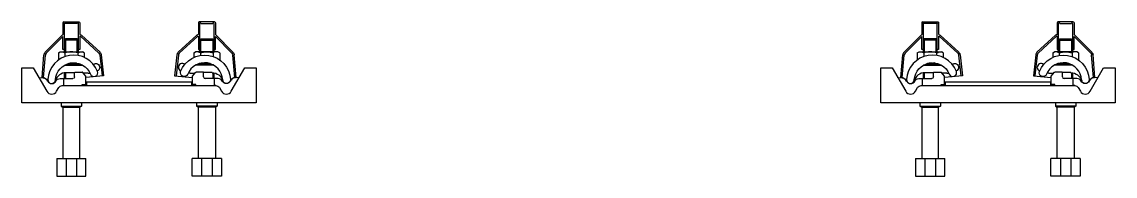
# Model space of a CAD drawing. Header units: metres. Extents: x -1 to 17, y -1 to 366.
# Drawn here: x -0.2 to 1.665, y 64.875 to 65.138 of the extents above; entities that cross this region are included whole.
import ezdxf

# ---------------------------------------------------------------- set-up
doc = ezdxf.new("R2010")
doc.units = ezdxf.units.M

# ---------------------------------------------------------------- blocks, each defined once
blk = doc.blocks.new('SSB_SSB-BEVESTIGING_KUNSTSTOFPLAAT_2-D')
for p, q in [((-0.1301, 0.1366), (-0.1301, 0.1165)), ((-0.1286, 0.1381), (-0.1026, 0.1381)), ((-0.1276, 0.1355), (-0.1276, 0.091)), ((-0.1056, 0.1356), (-0.1256, 0.1356)), ((-0.1036, 0.091), (-0.1036, 0.1356)), ((-0.1011, 0.1366), (-0.1011, 0.1165)), ((0.1011, 0.1366), (0.1011, 0.1165)), ((0.1286, 0.1381), (0.1026, 0.1381)), ((0.1036, 0.091), (0.1036, 0.1356)), ((0.1056, 0.1356), (0.1256, 0.1356)), ((0.1276, 0.1355), (0.1276, 0.091)), ((0.1301, 0.1366), (0.1301, 0.1165)), ((1.3352, 0.1366), (1.3352, 0.1165)), ((1.3367, 0.1381), (1.3627, 0.1381)), ((1.3377, 0.1355), (1.3377, 0.091)), ((1.3597, 0.1356), (1.3397, 0.1356)), ((1.3617, 0.091), (1.3617, 0.1356)), ((1.3642, 0.1366), (1.3642, 0.1165)), ((1.5663, 0.1366), (1.5663, 0.1165)), ((1.5938, 0.1381), (1.5678, 0.1381)), ((1.5688, 0.091), (1.5688, 0.1356)), ((1.5708, 0.1356), (1.5908, 0.1356)), ((1.5928, 0.1355), (1.5928, 0.091)), ((1.5953, 0.1366), (1.5953, 0.1165)), ((-0.1602, 0.0864), (-0.1301, 0.1165)), ((-0.1584, 0.0846), (-0.1301, 0.113)), ((-0.1301, 0.091), (-0.1301, 0.113)), ((-0.1011, 0.114), (-0.1011, 0.091)), ((-0.1002, 0.1136), (-0.0684, 0.0846)), ((-0.0984, 0.1154), (-0.0666, 0.0863)), ((0.0984, 0.1154), (0.0666, 0.0863)), ((0.1002, 0.1136), (0.0684, 0.0846)), ((0.1011, 0.114), (0.1011, 0.091)), ((0.1602, 0.0864), (0.1301, 0.1165)), ((0.1301, 0.091), (0.1301, 0.113)), ((0.1584, 0.0846), (0.1301, 0.113)), ((1.3051, 0.0864), (1.3352, 0.1165)), ((1.3068, 0.0846), (1.3352, 0.113)), ((1.3352, 0.091), (1.3352, 0.113)), ((1.3642, 0.114), (1.3642, 0.091)), ((1.3651, 0.1136), (1.3969, 0.0846)), ((1.3669, 0.1154), (1.3986, 0.0863)), ((1.5637, 0.1154), (1.5319, 0.0863)), ((1.5654, 0.1136), (1.5337, 0.0846)), ((1.5663, 0.114), (1.5663, 0.091)), ((1.6255, 0.0864), (1.5953, 0.1165)), ((1.5953, 0.091), (1.5953, 0.113)), ((1.6237, 0.0846), (1.5953, 0.113)), ((-0.1256, 0.1092), (-0.1276, 0.1072)), ((-0.1036, 0.1072), (-0.1276, 0.1072)), ((-0.1276, 0.1072), (-0.1276, 0.087)), ((-0.1056, 0.1092), (-0.1256, 0.1092)), ((-0.1256, 0.1092), (-0.1256, 0.087)), ((-0.1056, 0.087), (-0.1056, 0.1092)), ((-0.1036, 0.1072), (-0.1056, 0.1092)), ((-0.1036, 0.087), (-0.1036, 0.1072)), ((0.1036, 0.1072), (0.1056, 0.1092)), ((0.1036, 0.1072), (0.1276, 0.1072)), ((0.1036, 0.087), (0.1036, 0.1072)), ((0.1056, 0.1092), (0.1256, 0.1092)), ((0.1056, 0.087), (0.1056, 0.1092)), ((0.1256, 0.1092), (0.1276, 0.1072)), ((0.1256, 0.1092), (0.1256, 0.087)), ((0.1276, 0.1072), (0.1276, 0.087)), ((1.3397, 0.1092), (1.3377, 0.1072)), ((1.3617, 0.1072), (1.3377, 0.1072)), ((1.3377, 0.1072), (1.3377, 0.087)), ((1.3597, 0.1092), (1.3397, 0.1092)), ((1.3397, 0.1092), (1.3397, 0.087)), ((1.3597, 0.087), (1.3597, 0.1092)), ((1.3617, 0.1072), (1.3597, 0.1092)), ((1.3617, 0.087), (1.3617, 0.1072)), ((1.5688, 0.1072), (1.5708, 0.1092)), ((1.5688, 0.1072), (1.5928, 0.1072)), ((1.5688, 0.087), (1.5688, 0.1072)), ((1.5708, 0.1092), (1.5908, 0.1092)), ((1.5708, 0.087), (1.5708, 0.1092)), ((1.5908, 0.1092), (1.5928, 0.1072)), ((1.5908, 0.1092), (1.5908, 0.087)), ((1.5928, 0.1072), (1.5928, 0.087)), ((-0.1656, 0.0435), (-0.1624, 0.0817)), ((-0.1631, 0.0433), (-0.1599, 0.0815)), ((-0.1375, 0.0852), (-0.1346, 0.0868)), ((-0.1375, 0.0852), (-0.1375, 0.0732)), ((-0.1321, 0.087), (-0.0986, 0.087)), ((-0.1276, 0.091), (-0.1301, 0.091)), ((-0.1265, 0.0852), (-0.1265, 0.0789)), ((-0.1046, 0.0852), (-0.1046, 0.0809)), ((-0.1011, 0.091), (-0.1036, 0.091)), ((-0.0936, 0.0852), (-0.0965, 0.0868)), ((-0.0936, 0.0852), (-0.0936, 0.0775)), ((-0.067, 0.0816), (-0.0631, 0.0462)), ((-0.0645, 0.0818), (-0.0606, 0.0464)), ((0.0645, 0.0818), (0.0606, 0.0464)), ((0.067, 0.0816), (0.0631, 0.0462)), ((0.0936, 0.0852), (0.0965, 0.0868)), ((0.0936, 0.0852), (0.0936, 0.0775)), ((0.1321, 0.087), (0.0986, 0.087)), ((0.1011, 0.091), (0.1036, 0.091)), ((0.1046, 0.0852), (0.1046, 0.0809)), ((0.1265, 0.0852), (0.1265, 0.0789)), ((0.1276, 0.091), (0.1301, 0.091)), ((0.1375, 0.0852), (0.1346, 0.0868)), ((0.1375, 0.0852), (0.1375, 0.0732)), ((0.1631, 0.0433), (0.1599, 0.0815)), ((0.1656, 0.0435), (0.1624, 0.0817)), ((1.2997, 0.0435), (1.3029, 0.0817)), ((1.3022, 0.0433), (1.3054, 0.0815)), ((1.3278, 0.0852), (1.3307, 0.0868)), ((1.3278, 0.0852), (1.3278, 0.0732)), ((1.3332, 0.087), (1.3666, 0.087)), ((1.3377, 0.091), (1.3352, 0.091)), ((1.3388, 0.0852), (1.3388, 0.0789)), ((1.3607, 0.0852), (1.3607, 0.0809)), ((1.3642, 0.091), (1.3617, 0.091)), ((1.3717, 0.0852), (1.3688, 0.0868)), ((1.3717, 0.0852), (1.3717, 0.0775)), ((1.3983, 0.0816), (1.4022, 0.0462)), ((1.4008, 0.0818), (1.4047, 0.0464)), ((1.5298, 0.0818), (1.5259, 0.0464)), ((1.5323, 0.0816), (1.5284, 0.0462)), ((1.5589, 0.0852), (1.5618, 0.0868)), ((1.5589, 0.0852), (1.5589, 0.0775)), ((1.5974, 0.087), (1.5639, 0.087)), ((1.5663, 0.091), (1.5688, 0.091)), ((1.5699, 0.0852), (1.5699, 0.0809)), ((1.5918, 0.0852), (1.5918, 0.0789)), ((1.5928, 0.091), (1.5953, 0.091)), ((1.6028, 0.0852), (1.5999, 0.0868)), ((1.6028, 0.0852), (1.6028, 0.0732)), ((1.6284, 0.0433), (1.6252, 0.0815)), ((1.6309, 0.0435), (1.6277, 0.0817)), ((-0.2, 0), (-0.2, 0.06)), ((-0.2, 0.06), (-0.1805, 0.06)), ((-0.1805, 0.06), (-0.1572, 0.0198)), ((-0.1268, 0.0646), (-0.0967, 0.0646)), ((-0.121, 0.067), (-0.1025, 0.067)), ((0.1268, 0.0646), (0.0967, 0.0646)), ((0.121, 0.067), (0.1025, 0.067)), ((0.1572, 0.0198), (0.1805, 0.06)), ((0.1805, 0.06), (0.2, 0.06)), ((0.2, 0.06), (0.2, 0)), ((1.2653, 0), (1.2653, 0.06)), ((1.2653, 0.06), (1.2848, 0.06)), ((1.2848, 0.06), (1.3081, 0.0198)), ((1.3385, 0.0646), (1.3686, 0.0646)), ((1.3442, 0.067), (1.3628, 0.067)), ((1.5921, 0.0646), (1.562, 0.0646)), ((1.5863, 0.067), (1.5678, 0.067)), ((1.6225, 0.0198), (1.6457, 0.06)), ((1.6457, 0.06), (1.6653, 0.06)), ((1.6653, 0.06), (1.6653, 0)), ((-0.17, 0.0434), (-0.1634, 0.043)), ((-0.1645, 0.0435), (-0.1656, 0.0435)), ((-0.1559, 0.0369), (-0.1571, 0.039)), ((-0.1349, 0.0415), (-0.113, 0.0415)), ((-0.1285, 0.0295), (-0.1285, 0.0415)), ((-0.1285, 0.0295), (-0.1285, 0.0415)), ((-0.1276, 0.0513), (-0.1276, 0.0415)), ((-0.1256, 0.0515), (-0.1256, 0.0415)), ((-0.11, 0.0445), (-0.11, 0.0515)), ((-0.109, 0.0525), (-0.0971, 0.0525)), ((-0.0911, 0.0456), (-0.0967, 0.0523)), ((-0.0606, 0.0464), (-0.091, 0.0434)), ((-0.091, 0.0315), (-0.091, 0.0453)), ((0.0606, 0.0464), (0.091, 0.0434)), ((0.091, 0.0315), (0.091, 0.0453)), ((0.0911, 0.0456), (0.0967, 0.0523)), ((0.109, 0.0525), (0.0971, 0.0525)), ((0.11, 0.0445), (0.11, 0.0515)), ((0.1349, 0.0415), (0.113, 0.0415)), ((0.1256, 0.0515), (0.1256, 0.0415)), ((0.1276, 0.0513), (0.1276, 0.0415)), ((0.1285, 0.0295), (0.1285, 0.0415)), ((0.1285, 0.0295), (0.1285, 0.0415)), ((0.1559, 0.0369), (0.1571, 0.039)), ((0.17, 0.0434), (0.1634, 0.043)), ((0.1645, 0.0435), (0.1656, 0.0435)), ((1.2953, 0.0434), (1.3019, 0.043)), ((1.3008, 0.0435), (1.2997, 0.0435)), ((1.3094, 0.0369), (1.3082, 0.039)), ((1.3304, 0.0415), (1.3523, 0.0415)), ((1.3368, 0.0295), (1.3368, 0.0415)), ((1.3368, 0.0295), (1.3368, 0.0415)), ((1.3377, 0.0513), (1.3377, 0.0415)), ((1.3397, 0.0515), (1.3397, 0.0415)), ((1.3553, 0.0445), (1.3553, 0.0515)), ((1.3563, 0.0525), (1.3682, 0.0525)), ((1.3742, 0.0456), (1.3686, 0.0523)), ((1.4047, 0.0464), (1.3743, 0.0434)), ((1.3743, 0.0315), (1.3743, 0.0453)), ((1.5259, 0.0464), (1.5563, 0.0434)), ((1.5563, 0.0315), (1.5563, 0.0453)), ((1.5564, 0.0456), (1.562, 0.0523)), ((1.5743, 0.0525), (1.5624, 0.0525)), ((1.5753, 0.0445), (1.5753, 0.0515)), ((1.6002, 0.0415), (1.5783, 0.0415)), ((1.5908, 0.0515), (1.5908, 0.0415)), ((1.5928, 0.0513), (1.5928, 0.0415)), ((1.5938, 0.0295), (1.5938, 0.0415)), ((1.5938, 0.0295), (1.5938, 0.0415)), ((1.6211, 0.0369), (1.6224, 0.039)), ((1.6353, 0.0434), (1.6287, 0.043)), ((1.6298, 0.0435), (1.6309, 0.0435)), ((-0.1408, 0.0198), (-0.1372, 0.026)), ((-0.1311, 0.0295), (0.1311, 0.0295)), ((-0.1311, 0.0295), (-0.1285, 0.0295)), ((-0.097, 0.0315), (-0.091, 0.0315)), ((-0.097, 0.0295), (-0.097, 0.0315)), ((0.097, 0.0315), (0.091, 0.0315)), ((0.097, 0.0295), (0.097, 0.0315)), ((0.1311, 0.0295), (0.1285, 0.0295)), ((0.1372, 0.026), (0.1408, 0.0198)), ((1.3245, 0.0198), (1.3281, 0.026)), ((1.3342, 0.0295), (1.5964, 0.0295)), ((1.3342, 0.0295), (1.3368, 0.0295)), ((1.3683, 0.0315), (1.3743, 0.0315)), ((1.3683, 0.0295), (1.3683, 0.0315)), ((1.5623, 0.0315), (1.5563, 0.0315)), ((1.5623, 0.0295), (1.5623, 0.0315)), ((1.5964, 0.0295), (1.5938, 0.0295)), ((1.6024, 0.026), (1.6061, 0.0198)), ((0.2, 0), (-0.2, 0)), ((-0.1331, 0), (-0.1331, -0.0057)), ((-0.0981, 0), (-0.0981, -0.0057)), ((0.0981, 0), (0.0981, -0.0057)), ((0.1331, 0), (0.1331, -0.0057)), ((1.6653, 0), (1.2653, 0)), ((1.3322, 0), (1.3322, -0.0057)), ((1.3672, 0), (1.3672, -0.0057)), ((1.5633, 0), (1.5633, -0.0057)), ((1.5983, 0), (1.5983, -0.0057)), ((-0.1331, -0.0057), (-0.1301, -0.0072)), ((-0.1331, -0.0057), (-0.0981, -0.0057)), ((-0.1301, -0.0072), (-0.1301, -0.0947)), ((-0.1301, -0.0072), (-0.1011, -0.0072)), ((-0.0981, -0.0057), (-0.1011, -0.0072)), ((-0.1011, -0.0947), (-0.1011, -0.0072)), ((0.0981, -0.0057), (0.1011, -0.0072)), ((0.1331, -0.0057), (0.0981, -0.0057)), ((0.1011, -0.0947), (0.1011, -0.0072)), ((0.1301, -0.0072), (0.1011, -0.0072)), ((0.1331, -0.0057), (0.1301, -0.0072)), ((0.1301, -0.0072), (0.1301, -0.0947)), ((1.3322, -0.0057), (1.3352, -0.0072)), ((1.3322, -0.0057), (1.3672, -0.0057)), ((1.3352, -0.0072), (1.3352, -0.0947)), ((1.3352, -0.0072), (1.3642, -0.0072)), ((1.3672, -0.0057), (1.3642, -0.0072)), ((1.3642, -0.0947), (1.3642, -0.0072)), ((1.5633, -0.0057), (1.5663, -0.0072)), ((1.5983, -0.0057), (1.5633, -0.0057)), ((1.5663, -0.0947), (1.5663, -0.0072)), ((1.5953, -0.0072), (1.5663, -0.0072)), ((1.5983, -0.0057), (1.5953, -0.0072)), ((1.5953, -0.0072), (1.5953, -0.0947)), ((-0.1406, -0.0947), (-0.1406, -0.1247)), ((-0.1406, -0.0947), (-0.0906, -0.0947)), ((-0.1245, -0.0947), (-0.1245, -0.1247)), ((-0.1066, -0.0947), (-0.1066, -0.1247)), ((-0.0906, -0.1247), (-0.0906, -0.0947)), ((0.0906, -0.1247), (0.0906, -0.0947)), ((0.1406, -0.0947), (0.0906, -0.0947)), ((0.1066, -0.0947), (0.1066, -0.1247)), ((0.1245, -0.0947), (0.1245, -0.1247)), ((0.1406, -0.0947), (0.1406, -0.1247)), ((1.3247, -0.0947), (1.3247, -0.1247)), ((1.3247, -0.0947), (1.3747, -0.0947)), ((1.3408, -0.0947), (1.3408, -0.1247)), ((1.3587, -0.0947), (1.3587, -0.1247)), ((1.3747, -0.1247), (1.3747, -0.0947)), ((1.5558, -0.1247), (1.5558, -0.0947)), ((1.6058, -0.0947), (1.5558, -0.0947)), ((1.5719, -0.0947), (1.5719, -0.1247)), ((1.5898, -0.0947), (1.5898, -0.1247)), ((1.6058, -0.0947), (1.6058, -0.1247)), ((-0.1406, -0.1247), (-0.0906, -0.1247)), ((0.1406, -0.1247), (0.0906, -0.1247)), ((1.3247, -0.1247), (1.3747, -0.1247)), ((1.6058, -0.1247), (1.5558, -0.1247))]:
    blk.add_line(p, q)
at = {"flags": 128}
for points in [[(-0.1557, 0.0399, 0.999984), (-0.1427, 0.0392, -0.80348), (-0.083, 0.0489, 1), (-0.0709, 0.0538, 0.803478), (-0.1557, 0.0399)], [(0.1557, 0.0399, -0.999984), (0.1427, 0.0392, 0.80348), (0.083, 0.0489, -1), (0.0709, 0.0538, -0.803478), (0.1557, 0.0399)], [(1.3096, 0.0399, 0.999984), (1.3226, 0.0392, -0.80348), (1.3823, 0.0489, 1), (1.3944, 0.0538, 0.803478), (1.3096, 0.0399)], [(1.621, 0.0399, -0.999984), (1.608, 0.0392, 0.80348), (1.5483, 0.0489, -1), (1.5362, 0.0538, -0.803478), (1.621, 0.0399)]]:
    blk.add_lwpolyline(points, format="xyb", dxfattribs=at)
for points in [[(-0.09, 0.0295), (0.09, 0.0295), (0.09, 0.0355), (-0.09, 0.0355)], [(1.3753, 0.0295), (1.5553, 0.0295), (1.5553, 0.0355), (1.3753, 0.0355)]]:
    blk.add_lwpolyline(points, close=True, dxfattribs=at)
for centre, radius, start, end in [((-0.1286, 0.1366), 0.0015, 90, 180), ((0.1026, 0.1366), 0.0015, 90, 180), ((0.1046, 0.1356), 0.001, 359.988, 180), ((0.1266, 0.1355), 0.001, 358.1678, 178.1678), ((1.3367, 0.1366), 0.0015, 90, 180), ((1.5678, 0.1366), 0.0015, 90, 180), ((1.5698, 0.1356), 0.001, 359.988, 180), ((1.5918, 0.1355), 0.001, 358.1678, 178.1678), ((0.1012, 0.1125), 0.00401, 92.1716, 134.4033), ((0.1012, 0.1125), 0.00151, 95.771, 134.4033), ((1.5665, 0.1125), 0.00401, 92.1716, 134.4033), ((1.5665, 0.1125), 0.00151, 95.771, 134.4033), ((-0.1549, 0.0811), 0.0075, 135, 175.0066), ((-0.1549, 0.0811), 0.005, 135, 175.0066), ((-0.1156, 0.0541), 0.0329, 70.5282, 109.4718), ((0.072, 0.081), 0.0075, 135, 173.757), ((0.072, 0.081), 0.005, 135, 173.757), ((0.0986, 0.0766), 0.0104, 54.9829, 101.7565), ((0.1325, 0.0767), 0.0104, 78.4865, 125.1016), ((1.3104, 0.0811), 0.0075, 135, 175.0066), ((1.3104, 0.0811), 0.005, 135, 175.0066), ((1.3497, 0.0541), 0.0329, 70.5282, 109.4718), ((1.5372, 0.081), 0.0075, 135, 173.757), ((1.5372, 0.081), 0.005, 135, 173.757), ((1.5639, 0.0766), 0.0104, 54.9829, 101.7565), ((1.5978, 0.0767), 0.0104, 78.4865, 125.1016), ((0.0736, 0.0605), 0.0065, 49.5869, 248.0791), ((0.1175, -0.3826), 0.4472, 88.7984, 92.7789), ((0.1159, 0.0999), 0.0329, 255.0457, 277.387), ((1.5389, 0.0605), 0.0065, 49.5869, 248.0791), ((1.5828, -0.3826), 0.4472, 88.7984, 92.7789), ((1.5812, 0.0999), 0.0329, 255.0457, 277.387), ((-0.1243, 0.032), 0.0195, 91.0191, 162.7626), ((-0.0971, 0.052), 0.0005, 39.9967, 90), ((-0.1175, -0.3826), 0.4342, 85.9823, 87.1095), ((-0.0915, 0.0453), 0.0005, 0, 39.9975), ((-0.0871, 0.0765), 0.026, 269.9861, 277.43), ((0.109, 0.0515), 0.001, 360, 90), ((0.1175, -0.3826), 0.4342, 89.0656, 90.9956), ((0.113, 0.0445), 0.003, 180, 270), ((0.1349, 0.0335), 0.008, 27.9532, 90), ((0.164, 0.035), 0.008, 94.3346, 150.0042), ((0.17, 0.0429), 0.0005, 330.0001, 93.9705), ((1.341, 0.032), 0.0195, 91.0191, 162.7626), ((1.3682, 0.052), 0.0005, 39.9967, 90), ((1.3477, -0.3826), 0.4342, 85.9823, 87.1095), ((1.3738, 0.0453), 0.0005, 0, 39.9975), ((1.3782, 0.0765), 0.026, 269.9861, 277.43), ((1.5743, 0.0515), 0.001, 360, 90), ((1.5828, -0.3826), 0.4342, 89.0656, 90.9956), ((1.5783, 0.0445), 0.003, 180, 270), ((1.6002, 0.0335), 0.008, 27.9532, 90), ((1.6293, 0.035), 0.008, 94.3346, 150.0042), ((1.6353, 0.0429), 0.0005, 330.0001, 93.9705), ((-0.149, 0.0245), 0.0095, 210, 330), ((-0.149, 0.041), 0.008, 211.0549, 332.0468), ((0.149, 0.0245), 0.0095, 210, 330), ((1.3163, 0.0245), 0.0095, 210, 330), ((1.3163, 0.041), 0.008, 211.0549, 332.0468), ((1.6143, 0.0245), 0.0095, 210, 330)]:
    blk.add_arc(centre, radius, start, end)
at = {"extrusion": (0, 0, -1)}
for centre, radius, start, end in [((0.1266, 0.1355), 0.001, 358.1678, 178.1678), ((0.1046, 0.1356), 0.001, 359.988, 180), ((0.1026, 0.1366), 0.0015, 90, 180), ((-0.1286, 0.1366), 0.0015, 90, 180), ((-1.3387, 0.1355), 0.001, 358.1678, 178.1678), ((-1.3607, 0.1356), 0.001, 359.988, 180), ((-1.3627, 0.1366), 0.0015, 90, 180), ((-1.5938, 0.1366), 0.0015, 90, 180), ((0.1012, 0.1125), 0.00401, 92.1716, 134.4033), ((0.1012, 0.1125), 0.00151, 95.771, 134.4033), ((-1.3641, 0.1125), 0.00401, 92.1716, 134.4033), ((-1.3641, 0.1125), 0.00151, 95.771, 134.4033), ((0.1325, 0.0767), 0.0104, 78.4865, 125.1016), ((0.0986, 0.0766), 0.0104, 54.9829, 101.7565), ((0.072, 0.081), 0.005, 135, 173.757), ((0.072, 0.081), 0.0075, 135, 173.757), ((-0.1156, 0.0541), 0.0329, 70.5282, 109.4718), ((-0.1549, 0.0811), 0.005, 135, 175.0066), ((-0.1549, 0.0811), 0.0075, 135, 175.0066), ((-1.3328, 0.0767), 0.0104, 78.4865, 125.1016), ((-1.3667, 0.0766), 0.0104, 54.9829, 101.7565), ((-1.3933, 0.081), 0.005, 135, 173.757), ((-1.3933, 0.081), 0.0075, 135, 173.757), ((-1.5808, 0.0541), 0.0329, 70.5282, 109.4718), ((-1.6202, 0.0811), 0.005, 135, 175.0066), ((-1.6202, 0.0811), 0.0075, 135, 175.0066), ((0.1175, -0.3826), 0.4472, 88.7984, 92.7789), ((0.1159, 0.0999), 0.0329, 255.0457, 277.387), ((0.0736, 0.0605), 0.0065, 49.5869, 248.0791), ((-1.3477, -0.3826), 0.4472, 88.7984, 92.7789), ((-1.3494, 0.0999), 0.0329, 255.0457, 277.387), ((-1.3917, 0.0605), 0.0065, 49.5869, 248.0791), ((0.17, 0.0429), 0.0005, 330.0001, 93.9705), ((0.164, 0.035), 0.008, 94.3346, 150.0042), ((0.1349, 0.0335), 0.008, 27.9532, 90), ((0.1175, -0.3826), 0.4342, 89.0656, 90.9956), ((0.113, 0.0445), 0.003, 180, 270), ((0.109, 0.0515), 0.001, 360, 90), ((-0.0871, 0.0765), 0.026, 269.9861, 277.43), ((-0.1175, -0.3826), 0.4342, 85.9823, 87.1095), ((-0.0915, 0.0453), 0.0005, 0, 39.9975), ((-0.0971, 0.052), 0.0005, 39.9967, 90), ((-0.1243, 0.032), 0.0195, 91.0191, 162.7626), ((-1.2952, 0.0429), 0.0005, 330.0001, 93.9705), ((-1.3013, 0.035), 0.008, 94.3346, 150.0042), ((-1.3304, 0.0335), 0.008, 27.9532, 90), ((-1.3477, -0.3826), 0.4342, 89.0656, 90.9956), ((-1.3523, 0.0445), 0.003, 180, 270), ((-1.3563, 0.0515), 0.001, 360, 90), ((-1.5524, 0.0765), 0.026, 269.9861, 277.43), ((-1.5828, -0.3826), 0.4342, 85.9823, 87.1095), ((-1.5568, 0.0453), 0.0005, 0, 39.9975), ((-1.5624, 0.052), 0.0005, 39.9967, 90), ((-1.5896, 0.032), 0.0195, 91.0191, 162.7626), ((0.1311, 0.0225), 0.007, 30, 90), ((-0.1311, 0.0225), 0.007, 90, 150), ((-0.149, 0.041), 0.008, 211.0549, 332.0468), ((-1.3342, 0.0225), 0.007, 30, 90), ((-1.5964, 0.0225), 0.007, 90, 150), ((-1.6143, 0.041), 0.008, 211.0549, 332.0468)]:
    blk.add_arc(centre, radius, start, end, dxfattribs=at)
at = {"ltscale": 100, "extrusion": (0, 0, -1)}
for centre in [(0.1648, 0.0346), (-1.3005, 0.0346)]:
    blk.add_arc(centre, 0.0089, 92.0822, 144.3559, dxfattribs=at)
at = {"ltscale": 100}
for centre in [(0.1648, 0.0346), (1.6301, 0.0346)]:
    blk.add_arc(centre, 0.0089, 92.0822, 144.3559, dxfattribs=at)

msp = doc.modelspace()

# ---------------------------------------------------------------- block references
msp.add_blockref('SSB_SSB-BEVESTIGING_KUNSTSTOFPLAAT_2-D', (0, 65))

doc.saveas('drawing.dxf')
